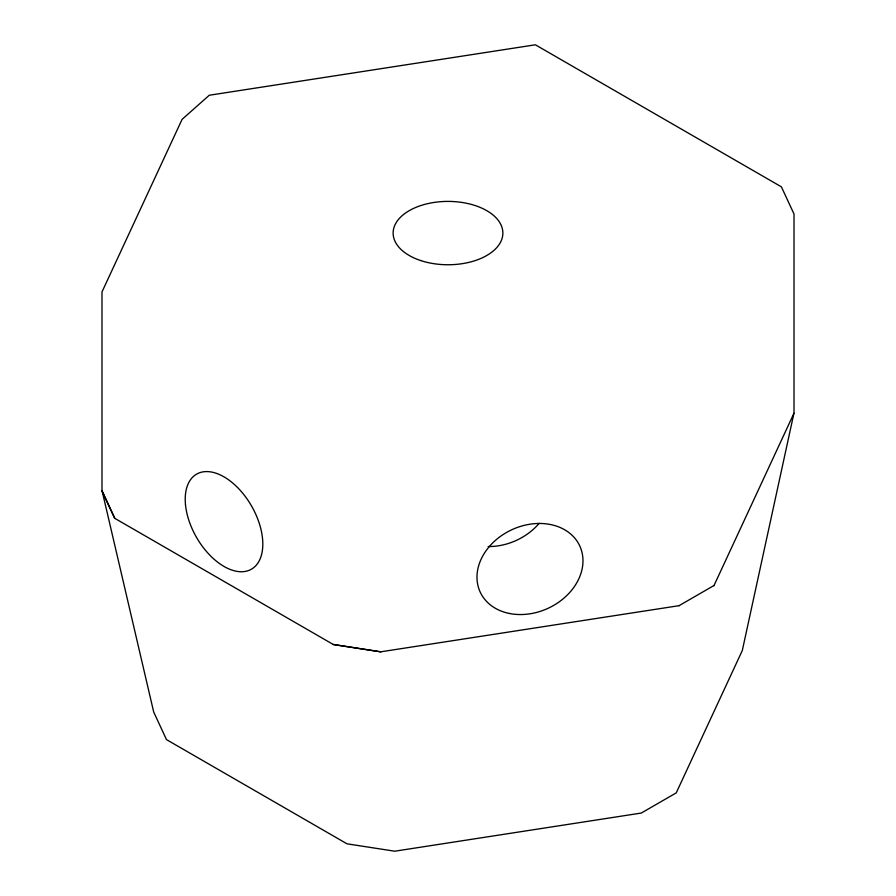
<?xml version="1.0" encoding="UTF-8"?>
<svg xmlns="http://www.w3.org/2000/svg" width="896" height="896" viewBox="0 0 896 896"><rect width="100%" height="100%" fill="white"/><g stroke="black" fill="none" stroke-linecap="round" stroke-linejoin="round"><path stroke-width="1.34" d="M793.912 413.347L742.302 650.53L676.234 792.882L641.29 813.053L394.733 851.2L346.987 843.819L166.488 739.603L153.698 712.04L102.088 490.829L114.878 518.392M713.922 585.704L794.013 413.134L794.013 214.032L781.39 186.838L535.382 44.8L209.272 95.245L182.078 119.37L101.987 291.939L101.987 491.042L114.61 518.235L333.424 644.571L380.531 651.851L679.437 605.618M679.067 605.674L714.022 585.491M333.155 644.414L380.901 651.795M539.213 523.309A54.869 43.266 -24.9 0 1 488.152 546.549M420.571 260.512A54.869 31.674 0 0 0 502.869 233.072A54.869 31.674 0 0 0 420.571 205.643A54.869 31.674 0 0 0 420.571 260.512M185.494 504.739A54.869 31.674 60 0 0 247.251 570.954A54.869 31.674 60 0 0 239.299 489.317A54.869 31.674 60 0 0 185.494 504.739M509.107 613.413A54.869 43.266 -24.9 0 0 582.602 555.554A54.869 43.266 -24.9 0 0 498.232 538.048A54.869 43.266 -24.9 0 0 509.107 613.413"/></g></svg>
